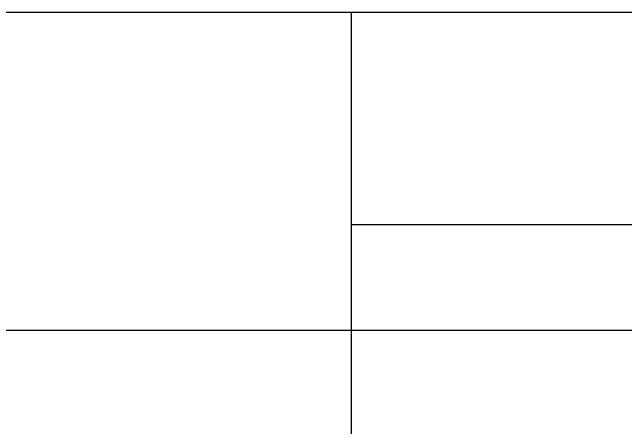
# Model space of a CAD drawing. Header units: inches. Extents: x -9 to 337, y -247 to 209.
# Drawn here: x 63.6964 to 63.8411, y 56.1555 to 56.2534 of the extents above; entities that cross this region are included whole.
import ezdxf
from ezdxf.enums import TextEntityAlignment as Align

# ---------------------------------------------------------------- set-up
doc = ezdxf.new("R2010")
doc.units = ezdxf.units.IN
doc.header["$MEASUREMENT"] = 0
doc.linetypes.add('CENTER2', pattern=[1.125, 0.75, -0.125, 0.125, -0.125])
doc.styles.get("Standard").update_dxf_attribs({"font": 'arial.ttf'})

# ---------------------------------------------------------------- blocks, each defined once
blk = doc.blocks.new('EJE NORTE NUEVO')
at = {"color": 2, "linetype": 'CENTER2'}
blk.add_line((0, 2.55793), (0, -2.55793), dxfattribs=at)
at = {"color": 4}
blk.add_attdef('A', text='', height=0.35811, dxfattribs=at).set_placement((0, 2.90514), align=Align.MIDDLE_CENTER)

msp = doc.modelspace()

# ---------------------------------------------------------------- linework, layer by layer
at = {"color": 4}
for p, q in [((62.65134, 56.25338), (63.77634, 56.25338)), ((63.77634, 56.25338), (63.77634, 56.10338))]:
    msp.add_line(p, q, dxfattribs=at)
at = {"color": 1}
msp.add_line((63.77634, 56.25338), (64.77634, 56.25338), dxfattribs=at)
at = {"color": 2}
msp.add_line((63.77634, 56.20338), (64.77634, 56.20338), dxfattribs=at)

# ---------------------------------------------------------------- block references
at = {"color": 4, "rotation": 270}
msp.add_blockref('EJE NORTE NUEVO', (64.85134, 56.17838), dxfattribs=at)

doc.saveas('drawing.dxf')
